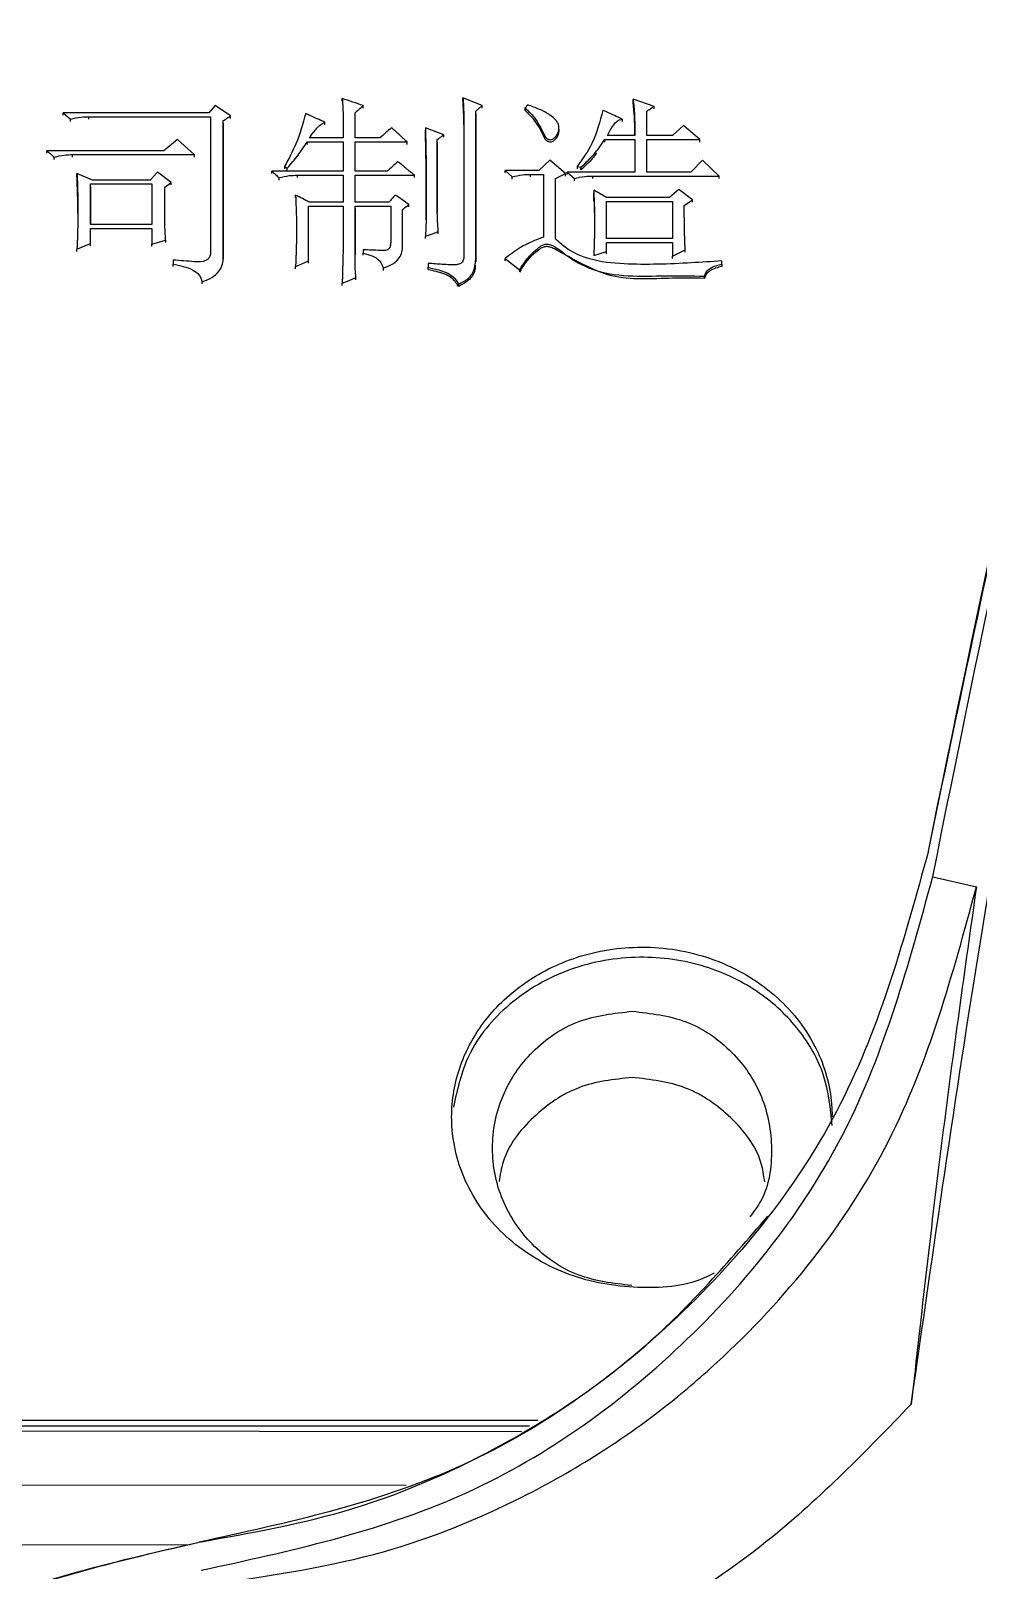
# Model space of a CAD drawing. Header units: millimetres. Extents: x 2003 to 4439, y 563 to 2285.
# Drawn here: x 2538.38 to 2549.59, y 2044.5 to 2062.71 of the extents above; entities that cross this region are included whole.
import ezdxf

# ---------------------------------------------------------------- set-up
doc = ezdxf.new("R2010")
doc.units = ezdxf.units.MM

msp = doc.modelspace()

# ---------------------------------------------------------------- linework, layer by layer
at = {"color": 7, "linetype": 'Continuous', "lineweight": 25}
for p, q in [((2540.563, 2061.827), (2540.487, 2061.743)), ((2540.746, 2061.706), (2540.563, 2061.827)), ((2542.066, 2061.881), (2542.066, 2061.911)), ((2542.315, 2061.797), (2542.315, 2061.827)), ((2543.721, 2061.827), (2543.494, 2061.92)), ((2543.494, 2061.891), (2543.494, 2061.92)), ((2543.646, 2061.762), (2543.721, 2061.827)), ((2543.721, 2061.797), (2543.721, 2061.827)), ((2544.262, 2061.836), (2544.23, 2061.799)), ((2544.23, 2061.769), (2544.23, 2061.799)), ((2545.755, 2061.818), (2545.506, 2061.902)), ((2545.506, 2061.872), (2545.506, 2061.902)), ((2545.755, 2061.788), (2545.755, 2061.818)), ((2538.767, 2061.743), (2538.853, 2061.668)), ((2540.487, 2061.743), (2538.767, 2061.743)), ((2538.767, 2061.713), (2538.767, 2061.743)), ((2538.853, 2061.639), (2538.853, 2061.668)), ((2539.07, 2061.696), (2540.509, 2061.696)), ((2539.07, 2061.667), (2539.07, 2061.696)), ((2540.509, 2061.696), (2540.509, 2060.083)), ((2540.66, 2060.036), (2540.66, 2061.649)), ((2540.66, 2061.62), (2540.66, 2061.649)), ((2540.66, 2061.62), (2540.66, 2060.009)), ((2540.746, 2061.676), (2540.746, 2061.706)), ((2541.861, 2061.601), (2541.861, 2061.631)), ((2542.218, 2061.444), (2542.218, 2061.743)), ((2542.218, 2061.713), (2542.218, 2061.743)), ((2543.505, 2061.631), (2543.505, 2060.046)), ((2543.505, 2061.631), (2543.505, 2061.601)), ((2543.646, 2060.008), (2543.646, 2061.762)), ((2543.646, 2061.732), (2543.646, 2061.762)), ((2543.646, 2061.732), (2543.646, 2059.98)), ((2545.376, 2061.668), (2545.376, 2061.639)), ((2545.668, 2061.472), (2545.668, 2061.762)), ((2545.668, 2061.732), (2545.668, 2061.762)), ((2542.077, 2061.444), (2541.677, 2061.444)), ((2542.077, 2061.584), (2542.077, 2061.444)), ((2542.077, 2061.584), (2542.077, 2061.555)), ((2542.51, 2061.444), (2542.218, 2061.444)), ((2543.267, 2061.481), (2543.051, 2061.565)), ((2543.051, 2061.565), (2543.051, 2061.536)), ((2543.267, 2061.452), (2543.267, 2061.481)), ((2544.629, 2061.567), (2544.629, 2061.576)), ((2544.629, 2061.547), (2544.629, 2061.558)), ((2545.528, 2061.472), (2545.203, 2061.472)), ((2545.971, 2061.472), (2545.668, 2061.472)), ((2546.101, 2061.593), (2545.971, 2061.472)), ((2546.296, 2061.425), (2546.101, 2061.593)), ((2539.957, 2061.294), (2538.572, 2061.294)), ((2538.572, 2061.265), (2538.572, 2061.294)), ((2538.875, 2061.247), (2540.314, 2061.247)), ((2538.875, 2061.218), (2538.875, 2061.247)), ((2540.119, 2061.425), (2539.957, 2061.294)), ((2540.314, 2061.247), (2540.119, 2061.425)), ((2540.314, 2061.247), (2540.314, 2061.218)), ((2541.655, 2061.397), (2542.077, 2061.397)), ((2542.077, 2061.397), (2542.077, 2061.05)), ((2542.218, 2061.397), (2542.834, 2061.397)), ((2542.218, 2061.05), (2542.218, 2061.397)), ((2542.218, 2061.368), (2542.218, 2061.397)), ((2542.834, 2061.368), (2542.834, 2061.397)), ((2543.191, 2060.553), (2543.191, 2061.425)), ((2543.191, 2061.396), (2543.191, 2061.425)), ((2543.191, 2061.396), (2543.191, 2060.553)), ((2545.171, 2061.425), (2545.528, 2061.425)), ((2545.171, 2061.396), (2545.171, 2061.425)), ((2545.528, 2061.425), (2545.528, 2061.041)), ((2545.668, 2061.425), (2546.296, 2061.425)), ((2545.668, 2061.041), (2545.668, 2061.425)), ((2545.668, 2061.396), (2545.668, 2061.425)), ((2546.296, 2061.396), (2546.296, 2061.425)), ((2538.659, 2061.19), (2538.659, 2061.219)), ((2541.385, 2061.107), (2541.417, 2061.088)), ((2541.385, 2061.107), (2541.385, 2061.078)), ((2541.417, 2061.059), (2541.417, 2061.088)), ((2544.522, 2061.182), (2544.392, 2061.06)), ((2544.706, 2061.022), (2544.522, 2061.182)), ((2544.846, 2061.107), (2544.89, 2061.097)), ((2544.846, 2061.107), (2544.846, 2061.078)), ((2544.89, 2061.069), (2544.89, 2061.097)), ((2546.328, 2061.182), (2546.188, 2061.041)), ((2546.523, 2060.994), (2546.328, 2061.182)), ((2539.113, 2060.947), (2538.929, 2061.022)), ((2538.929, 2060.993), (2538.929, 2061.022)), ((2539.091, 2060.9), (2539.816, 2060.9)), ((2539.091, 2060.422), (2539.091, 2060.9)), ((2539.091, 2060.872), (2539.091, 2060.9)), ((2539.795, 2060.947), (2539.113, 2060.947)), ((2539.881, 2061.041), (2539.795, 2060.947)), ((2539.816, 2060.9), (2539.816, 2060.422)), ((2540.043, 2060.919), (2539.881, 2061.041)), ((2539.968, 2060.863), (2540.043, 2060.919)), ((2540.043, 2060.891), (2540.043, 2060.919)), ((2542.077, 2061.05), (2541.233, 2061.05)), ((2541.233, 2061.022), (2541.233, 2061.05)), ((2541.32, 2060.947), (2541.32, 2060.975)), ((2541.536, 2061.004), (2542.077, 2061.004)), ((2541.536, 2060.975), (2541.536, 2061.004)), ((2542.077, 2061.004), (2542.077, 2060.685)), ((2542.596, 2061.05), (2542.218, 2061.05)), ((2542.218, 2061.004), (2542.921, 2061.004)), ((2542.218, 2060.685), (2542.218, 2061.004)), ((2542.218, 2060.975), (2542.218, 2061.004)), ((2542.921, 2060.975), (2542.921, 2061.004)), ((2543.992, 2061.06), (2544.078, 2060.985)), ((2544.392, 2061.06), (2543.992, 2061.06)), ((2544.078, 2060.956), (2544.078, 2060.985)), ((2544.295, 2061.013), (2544.446, 2061.013)), ((2544.295, 2060.985), (2544.295, 2061.013)), ((2544.446, 2061.013), (2544.446, 2060.271)), ((2544.587, 2060.966), (2544.706, 2061.022)), ((2544.587, 2060.253), (2544.587, 2060.966)), ((2544.587, 2060.938), (2544.587, 2060.966)), ((2544.706, 2060.994), (2544.706, 2061.022)), ((2544.727, 2061.041), (2544.814, 2060.966)), ((2545.528, 2061.041), (2544.727, 2061.041)), ((2544.727, 2061.013), (2544.727, 2061.041)), ((2544.814, 2060.938), (2544.814, 2060.966)), ((2545.03, 2060.994), (2546.523, 2060.994)), ((2545.03, 2060.966), (2545.03, 2060.994)), ((2546.188, 2061.041), (2545.668, 2061.041)), ((2546.523, 2060.966), (2546.523, 2060.994)), ((2539.091, 2060.872), (2539.091, 2060.422)), ((2539.968, 2060.469), (2539.968, 2060.863)), ((2539.968, 2060.835), (2539.968, 2060.863)), ((2541.515, 2060.741), (2541.515, 2060.769)), ((2545.192, 2060.741), (2545.041, 2060.825)), ((2545.041, 2060.825), (2545.041, 2060.797)), ((2545.044, 2060.702), (2545.041, 2060.797)), ((2545.939, 2060.741), (2545.192, 2060.741)), ((2546.047, 2060.835), (2545.939, 2060.741)), ((2546.209, 2060.713), (2546.047, 2060.835)), ((2546.112, 2060.647), (2546.209, 2060.713)), ((2546.209, 2060.685), (2546.209, 2060.713)), ((2541.666, 2060.638), (2542.077, 2060.638)), ((2541.666, 2059.989), (2541.666, 2060.638)), ((2541.666, 2060.61), (2541.666, 2060.638)), ((2542.077, 2060.685), (2541.677, 2060.685)), ((2542.077, 2060.638), (2542.077, 2060.13)), ((2542.618, 2060.685), (2542.218, 2060.685)), ((2542.218, 2060.638), (2542.64, 2060.638)), ((2542.218, 2060.064), (2542.218, 2060.638)), ((2542.218, 2060.61), (2542.218, 2060.638)), ((2542.218, 2060.609), (2542.218, 2060.064)), ((2542.64, 2060.638), (2542.64, 2060.206)), ((2542.78, 2060.149), (2542.78, 2060.6)), ((2542.78, 2060.572), (2542.78, 2060.6)), ((2542.856, 2060.629), (2542.856, 2060.657)), ((2545.192, 2060.694), (2545.971, 2060.694)), ((2545.192, 2060.253), (2545.192, 2060.694)), ((2545.192, 2060.666), (2545.192, 2060.694)), ((2545.971, 2060.694), (2545.971, 2060.253)), ((2539.816, 2060.422), (2539.091, 2060.422)), ((2539.091, 2060.375), (2539.816, 2060.375)), ((2539.091, 2060.196), (2539.091, 2060.375)), ((2539.091, 2060.347), (2539.091, 2060.375)), ((2539.816, 2060.375), (2539.816, 2060.187)), ((2543.061, 2060.478), (2543.051, 2060.281)), ((2543.202, 2060.31), (2543.202, 2060.337)), ((2538.929, 2060.13), (2539.091, 2060.196)), ((2539.091, 2060.169), (2539.091, 2060.196)), ((2539.816, 2060.187), (2539.978, 2060.234)), ((2539.816, 2060.16), (2539.816, 2060.187)), ((2539.978, 2060.234), (2539.978, 2060.207)), ((2543.051, 2060.254), (2543.051, 2060.281)), ((2545.971, 2060.253), (2545.192, 2060.253)), ((2545.192, 2060.206), (2545.971, 2060.206)), ((2545.192, 2060.102), (2545.192, 2060.206)), ((2545.192, 2060.179), (2545.192, 2060.206)), ((2545.971, 2060.206), (2545.971, 2060.046)), ((2538.929, 2060.103), (2538.929, 2060.13)), ((2540.065, 2059.999), (2540.065, 2059.952)), ((2540.66, 2060.009), (2540.66, 2060.036)), ((2541.666, 2059.962), (2541.666, 2059.989)), ((2542.315, 2060.121), (2542.315, 2060.083)), ((2542.315, 2060.056), (2542.315, 2060.083)), ((2542.78, 2060.122), (2542.78, 2060.149)), ((2543.646, 2059.981), (2543.646, 2060.008)), ((2543.992, 2060.017), (2544.165, 2059.886)), ((2543.992, 2059.991), (2543.992, 2060.017)), ((2545.041, 2060.055), (2545.192, 2060.102)), ((2545.192, 2060.075), (2545.192, 2060.102)), ((2545.971, 2060.046), (2546.123, 2060.121)), ((2545.971, 2060.019), (2545.971, 2060.046)), ((2546.123, 2060.094), (2546.123, 2060.121)), ((2546.555, 2059.952), (2546.555, 2059.989)), ((2546.555, 2059.963), (2546.555, 2059.989)), ((2540.065, 2059.925), (2540.065, 2059.952)), ((2541.515, 2059.897), (2541.515, 2059.923)), ((2542.228, 2059.765), (2542.228, 2059.792)), ((2542.553, 2059.878), (2542.553, 2059.905)), ((2543.083, 2059.961), (2543.083, 2059.914)), ((2543.083, 2059.887), (2543.083, 2059.914)), ((2543.643, 2059.914), (2543.643, 2059.941)), ((2544.165, 2059.886), (2544.165, 2059.859)), ((2546.35, 2059.784), (2546.35, 2059.81)), ((2546.555, 2059.952), (2546.555, 2059.925)), ((2540.411, 2059.718), (2540.411, 2059.744)), ((2542.066, 2059.699), (2542.066, 2059.726)), ((2543.44, 2059.689), (2543.44, 2059.716)), ((2548.999, 2053.007), (2548.999, 2053.006)), ((2549.05, 2052.702), (2549.567, 2052.583)), ((2507.451, 2046.193), (2544.188, 2046.142)), ((2508.611, 2046.274), (2544.38, 2046.275)), ((2544.281, 2046.206), (2508.611, 2046.206)), ((2542.821, 2045.501), (2507.438, 2045.55)), ((2540.26, 2044.798), (2507.437, 2044.843)), ((2540.373, 2044.832), (2540.373, 2044.832))]:
    msp.add_line(p, q, dxfattribs=at)
at = {"color": 7, "linetype": 'Continuous', "lineweight": 25, "flags": 128}
for points in [[(2544.627, 2061.546), (2544.63, 2061.529), (2544.622, 2061.482), (2544.596, 2061.437), (2544.557, 2061.402), (2544.539, 2061.395), (2544.52, 2061.395), (2544.499, 2061.402), (2544.476, 2061.42), (2544.459, 2061.444), (2544.401, 2061.569), (2544.324, 2061.673), (2544.23, 2061.769), (2544.23, 2061.769)], [(2541.655, 2061.368), (2541.655, 2061.375), (2541.655, 2061.383), (2541.655, 2061.397)], [(2543.992, 2061.031), (2543.992, 2061.045), (2543.992, 2061.06)], [(2543.051, 2060.281), (2543.097, 2060.298), (2543.144, 2060.316), (2543.202, 2060.337)], [(2541.515, 2059.923), (2541.59, 2059.956), (2541.666, 2059.989)], [(2542.066, 2059.726), (2542.147, 2059.759), (2542.228, 2059.792)]]:
    msp.add_lwpolyline(points, dxfattribs=at)
at = {"color": 7, "linetype": 'Continuous', "lineweight": 25}
for points in [[(2548.796, 2046.464), (2549.32, 2050.115), (2550.368, 2057.419), (2553.488, 2068.062), (2557.696, 2078.305), (2563.051, 2088.006), (2569.456, 2097.045), (2576.837, 2105.307), (2585.099, 2112.688), (2594.139, 2119.093), (2603.839, 2124.448), (2614.082, 2128.656), (2624.725, 2131.776), (2632.029, 2132.824), (2635.68, 2133.348)], [(2548.999, 2053.006), (2549.685, 2056.301), (2551.058, 2062.889), (2554.379, 2072.441), (2558.583, 2081.625), (2563.718, 2090.328), (2569.708, 2098.464), (2576.495, 2105.949), (2584.009, 2112.705), (2592.171, 2118.659), (2600.896, 2123.757), (2610.097, 2127.922), (2619.663, 2131.202), (2626.258, 2132.546), (2629.555, 2133.219)], [(2549.05, 2052.702), (2549.638, 2055.616), (2550.814, 2061.444), (2553.566, 2069.938), (2557.014, 2078.167), (2561.214, 2086.038), (2566.059, 2093.539), (2569.833, 2098.132), (2571.721, 2100.429)], [(2548.999, 2053.006), (2548.717, 2051.979), (2548.152, 2049.923), (2546.135, 2047.389), (2543.497, 2045.512), (2541.414, 2045.058), (2540.373, 2044.832)]]:
    msp.add_open_spline(points, degree=3, dxfattribs=at)
for points, knots in [([(2548.999, 2053.007), (2549.605, 2055.963), (2550.805, 2061.811), (2553.572, 2070.236), (2556.933, 2078.22), (2561.343, 2086.479), (2566.027, 2093.775), (2569.829, 2098.184), (2571.243, 2099.824)], [0, 0, 0, 0, 0.1724649, 0.3411658, 0.5061024, 0.6672745, 0.8762679, 1, 1, 1, 1]), ([(2542.066, 2061.911), (2542.069, 2061.872), (2542.075, 2061.799), (2542.077, 2061.689), (2542.077, 2061.619), (2542.077, 2061.584)], [0, 0, 0, 0, 0.356505, 0.678169, 1, 1, 1, 1]), ([(2542.315, 2061.827), (2542.274, 2061.841), (2542.191, 2061.869), (2542.108, 2061.897), (2542.066, 2061.911)], [0, 0, 0, 0, 0.499999, 1, 1, 1, 1]), ([(2542.218, 2061.743), (2542.234, 2061.757), (2542.266, 2061.785), (2542.299, 2061.813), (2542.315, 2061.827)], [0, 0, 0, 0, 0.500001, 1, 1, 1, 1]), ([(2543.494, 2061.92), (2543.496, 2061.888), (2543.501, 2061.824), (2543.504, 2061.727), (2543.505, 2061.663), (2543.505, 2061.631)], [0, 0, 0, 0, 0.335205, 0.667529, 1, 1, 1, 1]), ([(2543.505, 2061.601), (2543.505, 2061.634), (2543.504, 2061.698), (2543.5, 2061.794), (2543.496, 2061.858), (2543.494, 2061.89)], [0, 0, 0, 0, 0.335659, 0.667726, 1, 1, 1, 1]), ([(2544.23, 2061.799), (2544.267, 2061.764), (2544.363, 2061.673), (2544.424, 2061.544), (2544.467, 2061.458), (2544.486, 2061.439), (2544.505, 2061.427), (2544.527, 2061.423), (2544.547, 2061.426), (2544.573, 2061.44), (2544.601, 2061.469), (2544.626, 2061.512), (2544.633, 2061.564), (2544.623, 2061.614), (2544.587, 2061.668), (2544.512, 2061.728), (2544.398, 2061.786), (2544.308, 2061.819), (2544.262, 2061.836)], [0, 0, 0, 0, 0.132576, 0.339199, 0.368942, 0.383766, 0.408891, 0.423884, 0.438973, 0.459319, 0.498147, 0.542368, 0.587069, 0.63299, 0.675109, 0.75468, 0.876186, 1, 1, 1, 1]), ([(2545.506, 2061.902), (2545.506, 2061.899), (2545.507, 2061.894), (2545.508, 2061.886), (2545.509, 2061.877), (2545.51, 2061.871), (2545.511, 2061.864), (2545.512, 2061.857), (2545.513, 2061.85), (2545.514, 2061.841), (2545.517, 2061.812), (2545.521, 2061.761), (2545.523, 2061.712), (2545.524, 2061.683), (2545.524, 2061.675), (2545.525, 2061.669), (2545.525, 2061.662), (2545.525, 2061.656), (2545.525, 2061.648), (2545.525, 2061.642), (2545.526, 2061.636), (2545.526, 2061.63), (2545.526, 2061.622), (2545.526, 2061.615), (2545.526, 2061.609), (2545.526, 2061.602), (2545.526, 2061.596), (2545.526, 2061.589), (2545.527, 2061.583), (2545.527, 2061.575), (2545.527, 2061.569), (2545.527, 2061.562), (2545.527, 2061.555), (2545.527, 2061.548), (2545.527, 2061.542), (2545.527, 2061.534), (2545.527, 2061.528), (2545.527, 2061.521), (2545.527, 2061.515), (2545.527, 2061.507), (2545.528, 2061.501), (2545.528, 2061.493), (2545.528, 2061.487), (2545.528, 2061.48), (2545.528, 2061.475), (2545.528, 2061.472)], [0, 0, 0, 0, 0.019051, 0.038103, 0.057154, 0.076206, 0.085731, 0.104783, 0.123834, 0.13336, 0.171464, 0.32391, 0.492832, 0.513945, 0.524502, 0.545616, 0.556172, 0.577286, 0.587843, 0.608956, 0.619513, 0.63007, 0.651184, 0.672297, 0.682854, 0.693411, 0.714524, 0.725081, 0.746195, 0.756752, 0.777865, 0.788422, 0.809536, 0.820093, 0.841206, 0.851763, 0.872877, 0.883433, 0.904547, 0.915104, 0.936217, 0.946774, 0.967888, 0.978445, 1, 1, 1, 1]), ([(2545.527, 2061.472), (2545.527, 2061.506), (2545.526, 2061.584), (2545.523, 2061.717), (2545.512, 2061.816), (2545.506, 2061.872)], [0, 0, 0, 0, 0.254107, 0.581877, 1, 1, 1, 1]), ([(2545.668, 2061.762), (2545.683, 2061.771), (2545.712, 2061.79), (2545.74, 2061.808), (2545.755, 2061.818)], [0, 0, 0, 0, 0.499999, 1, 1, 1, 1]), ([(2538.853, 2061.668), (2538.893, 2061.677), (2538.964, 2061.694), (2539.038, 2061.696), (2539.07, 2061.696)], [0, 0, 0, 0, 0.558835, 1, 1, 1, 1]), ([(2540.66, 2061.649), (2540.674, 2061.659), (2540.703, 2061.678), (2540.732, 2061.696), (2540.746, 2061.706)], [0, 0, 0, 0, 0.4999996, 1, 1, 1, 1]), ([(2541.634, 2061.734), (2541.6, 2061.613), (2541.54, 2061.395), (2541.432, 2061.195), (2541.385, 2061.107)], [0, 0, 0, 0, 0.557381, 1, 1, 1, 1]), ([(2541.861, 2061.631), (2541.83, 2061.645), (2541.777, 2061.669), (2541.701, 2061.703), (2541.656, 2061.723), (2541.634, 2061.734)], [0, 0, 0, 0, 0.401772, 0.700886, 1, 1, 1, 1]), ([(2541.677, 2061.444), (2541.694, 2061.468), (2541.722, 2061.508), (2541.766, 2061.56), (2541.807, 2061.602), (2541.843, 2061.621), (2541.861, 2061.631)], [0, 0, 0, 0, 0.335639, 0.554348, 0.775254, 1, 1, 1, 1]), ([(2545.149, 2061.771), (2545.115, 2061.639), (2545.053, 2061.401), (2544.91, 2061.197), (2544.846, 2061.107)], [0, 0, 0, 0, 0.555082, 1, 1, 1, 1]), ([(2545.376, 2061.668), (2545.346, 2061.682), (2545.293, 2061.706), (2545.217, 2061.74), (2545.172, 2061.761), (2545.149, 2061.771)], [0, 0, 0, 0, 0.40179, 0.700895, 1, 1, 1, 1]), ([(2545.203, 2061.472), (2545.225, 2061.516), (2545.256, 2061.577), (2545.316, 2061.647), (2545.356, 2061.661), (2545.376, 2061.668)], [0, 0, 0, 0, 0.55151, 0.77279, 1, 1, 1, 1]), ([(2542.65, 2061.565), (2542.627, 2061.545), (2542.58, 2061.505), (2542.533, 2061.464), (2542.51, 2061.444)], [0, 0, 0, 0, 0.5, 1, 1, 1, 1]), ([(2542.834, 2061.397), (2542.804, 2061.425), (2542.742, 2061.481), (2542.681, 2061.537), (2542.65, 2061.565)], [0, 0, 0, 0, 0.5, 1, 1, 1, 1]), ([(2543.051, 2061.565), (2543.051, 2061.555), (2543.051, 2061.539), (2543.052, 2061.518), (2543.052, 2061.503), (2543.052, 2061.487), (2543.053, 2061.471), (2543.053, 2061.456), (2543.053, 2061.44), (2543.054, 2061.424), (2543.054, 2061.409), (2543.054, 2061.393), (2543.055, 2061.372), (2543.055, 2061.351), (2543.056, 2061.33), (2543.056, 2061.314), (2543.056, 2061.299), (2543.057, 2061.283), (2543.057, 2061.262), (2543.057, 2061.241), (2543.058, 2061.22), (2543.058, 2061.199), (2543.059, 2061.163), (2543.059, 2061.089), (2543.06, 2061.016), (2543.06, 2060.953), (2543.06, 2060.927), (2543.061, 2060.906), (2543.061, 2060.89), (2543.061, 2060.874), (2543.061, 2060.859), (2543.061, 2060.843), (2543.061, 2060.827), (2543.061, 2060.811), (2543.061, 2060.796), (2543.061, 2060.78), (2543.061, 2060.764), (2543.061, 2060.743), (2543.061, 2060.722), (2543.061, 2060.701), (2543.061, 2060.686), (2543.061, 2060.67), (2543.061, 2060.654), (2543.061, 2060.638), (2543.061, 2060.623), (2543.061, 2060.61), (2543.061, 2060.599), (2543.061, 2060.591), (2543.061, 2060.583), (2543.061, 2060.575), (2543.061, 2060.568), (2543.061, 2060.56), (2543.061, 2060.552), (2543.061, 2060.544), (2543.061, 2060.536), (2543.061, 2060.526), (2543.061, 2060.515), (2543.061, 2060.505), (2543.061, 2060.497), (2543.061, 2060.488), (2543.061, 2060.482), (2543.061, 2060.478)], [0, 0, 0, 0, 0.028913, 0.04337, 0.057826, 0.072283, 0.08674, 0.101196, 0.115653, 0.13011, 0.144566, 0.159023, 0.173479, 0.202393, 0.216849, 0.231306, 0.245763, 0.260219, 0.274676, 0.303589, 0.318046, 0.332502, 0.361416, 0.419242, 0.534896, 0.563809, 0.592722, 0.607179, 0.621635, 0.636092, 0.650548, 0.665005, 0.679462, 0.693918, 0.708375, 0.722832, 0.737288, 0.751745, 0.780658, 0.795115, 0.809571, 0.824028, 0.838485, 0.852941, 0.867398, 0.881854, 0.889083, 0.896311, 0.903539, 0.910768, 0.917996, 0.925224, 0.932453, 0.939681, 0.946909, 0.954138, 0.968594, 0.975822, 0.983051, 0.990279, 1, 1, 1, 1]), ([(2543.061, 2060.477), (2543.061, 2060.552), (2543.061, 2060.766), (2543.06, 2061.119), (2543.054, 2061.397), (2543.051, 2061.536)], [0, 0, 0, 0, 0.211658, 0.605797, 1, 1, 1, 1]), ([(2543.191, 2061.425), (2543.198, 2061.43), (2543.213, 2061.441), (2543.239, 2061.46), (2543.257, 2061.474), (2543.267, 2061.481)], [0, 0, 0, 0, 0.25, 0.624999, 1, 1, 1, 1]), ([(2538.572, 2061.294), (2538.585, 2061.283), (2538.605, 2061.265), (2538.634, 2061.24), (2538.651, 2061.226), (2538.659, 2061.219)], [0, 0, 0, 0, 0.428348, 0.714171, 1, 1, 1, 1]), ([(2538.659, 2061.219), (2538.699, 2061.228), (2538.77, 2061.245), (2538.843, 2061.247), (2538.875, 2061.247)], [0, 0, 0, 0, 0.558839, 1, 1, 1, 1]), ([(2541.417, 2061.088), (2541.439, 2061.113), (2541.482, 2061.164), (2541.563, 2061.266), (2541.619, 2061.345), (2541.655, 2061.397)], [0, 0, 0, 0, 0.254915, 0.509864, 1, 1, 1, 1]), ([(2544.89, 2061.097), (2544.949, 2061.154), (2545.055, 2061.254), (2545.136, 2061.373), (2545.171, 2061.425)], [0, 0, 0, 0, 0.563281, 1, 1, 1, 1]), ([(2545.072, 2061.264), (2545.057, 2061.243), (2545.005, 2061.171), (2544.938, 2061.111), (2544.89, 2061.068)], [0, 0, 0, 0, 0.281385, 1, 1, 1, 1]), ([(2542.726, 2061.163), (2542.704, 2061.144), (2542.661, 2061.107), (2542.618, 2061.069), (2542.596, 2061.05)], [0, 0, 0, 0, 0.5, 1, 1, 1, 1]), ([(2542.921, 2061.004), (2542.888, 2061.03), (2542.823, 2061.083), (2542.759, 2061.136), (2542.726, 2061.163)], [0, 0, 0, 0, 0.5, 1, 1, 1, 1]), ([(2538.929, 2061.022), (2538.931, 2060.991), (2538.933, 2060.944), (2538.935, 2060.888), (2538.936, 2060.863), (2538.936, 2060.851), (2538.936, 2060.845), (2538.936, 2060.839), (2538.937, 2060.831), (2538.937, 2060.821), (2538.937, 2060.809), (2538.938, 2060.786), (2538.939, 2060.735), (2538.941, 2060.656), (2538.941, 2060.561), (2538.94, 2060.494), (2538.939, 2060.454), (2538.939, 2060.442), (2538.939, 2060.43), (2538.939, 2060.419), (2538.938, 2060.403), (2538.938, 2060.387), (2538.937, 2060.371), (2538.937, 2060.347), (2538.936, 2060.32), (2538.935, 2060.292), (2538.935, 2060.276), (2538.934, 2060.264), (2538.934, 2060.249), (2538.933, 2060.233), (2538.932, 2060.217), (2538.932, 2060.205), (2538.932, 2060.193), (2538.931, 2060.181), (2538.931, 2060.167), (2538.93, 2060.15), (2538.929, 2060.137), (2538.929, 2060.13)], [0, 0, 0, 0, 0.106229, 0.159343, 0.1859, 0.19254, 0.199179, 0.205818, 0.212458, 0.225736, 0.239015, 0.252293, 0.305408, 0.411639, 0.51787, 0.6241, 0.637379, 0.650658, 0.663936, 0.677215, 0.690493, 0.717051, 0.730329, 0.743608, 0.796722, 0.823279, 0.836558, 0.849837, 0.863115, 0.889672, 0.902951, 0.91623, 0.929508, 0.942787, 0.956065, 0.978033, 1, 1, 1, 1]), ([(2538.941, 2060.554), (2538.941, 2060.56), (2538.94, 2060.597), (2538.939, 2060.666), (2538.936, 2060.806), (2538.932, 2060.916), (2538.929, 2060.993)], [0, 0, 0, 0, 0.0372504, 0.252924, 0.4685964, 1, 1, 1, 1]), ([(2541.233, 2061.05), (2541.248, 2061.038), (2541.277, 2061.013), (2541.305, 2060.988), (2541.32, 2060.975)], [0, 0, 0, 0, 0.5, 1, 1, 1, 1]), ([(2541.32, 2060.975), (2541.36, 2060.985), (2541.431, 2061.001), (2541.504, 2061.003), (2541.536, 2061.004)], [0, 0, 0, 0, 0.558835, 1, 1, 1, 1]), ([(2544.078, 2060.985), (2544.118, 2060.994), (2544.189, 2061.011), (2544.262, 2061.012), (2544.295, 2061.013)], [0, 0, 0, 0, 0.558835, 1, 1, 1, 1]), ([(2544.814, 2060.966), (2544.854, 2060.975), (2544.925, 2060.992), (2544.998, 2060.994), (2545.03, 2060.994)], [0, 0, 0, 0, 0.558835, 1, 1, 1, 1]), ([(2541.515, 2060.769), (2541.515, 2060.765), (2541.515, 2060.756), (2541.516, 2060.745), (2541.516, 2060.736), (2541.516, 2060.728), (2541.517, 2060.719), (2541.517, 2060.71), (2541.517, 2060.701), (2541.518, 2060.693), (2541.518, 2060.684), (2541.518, 2060.675), (2541.519, 2060.666), (2541.519, 2060.658), (2541.519, 2060.649), (2541.52, 2060.64), (2541.52, 2060.632), (2541.52, 2060.623), (2541.521, 2060.614), (2541.521, 2060.605), (2541.521, 2060.597), (2541.522, 2060.588), (2541.522, 2060.579), (2541.522, 2060.57), (2541.523, 2060.559), (2541.523, 2060.546), (2541.524, 2060.52), (2541.526, 2060.428), (2541.526, 2060.323), (2541.524, 2060.227), (2541.524, 2060.196), (2541.523, 2060.174), (2541.523, 2060.156), (2541.522, 2060.139), (2541.522, 2060.121), (2541.521, 2060.104), (2541.521, 2060.086), (2541.52, 2060.073), (2541.52, 2060.062), (2541.519, 2060.053), (2541.519, 2060.045), (2541.519, 2060.036), (2541.518, 2060.025), (2541.518, 2060.016), (2541.518, 2060.005), (2541.517, 2059.997), (2541.517, 2059.986), (2541.517, 2059.977), (2541.516, 2059.968), (2541.516, 2059.959), (2541.516, 2059.95), (2541.515, 2059.942), (2541.515, 2059.933), (2541.515, 2059.927), (2541.515, 2059.923)], [0, 0, 0, 0, 0.0155282, 0.0310565, 0.0388207, 0.0465848, 0.0621132, 0.0698773, 0.0776415, 0.0931698, 0.1009339, 0.1086981, 0.1242264, 0.1319906, 0.1397547, 0.155283, 0.1630472, 0.1708114, 0.1863397, 0.1941038, 0.201868, 0.2173963, 0.2251605, 0.2329246, 0.2484529, 0.2639813, 0.2795096, 0.3416232, 0.5901063, 0.6522198, 0.6832764, 0.6988047, 0.7298614, 0.7453897, 0.7609181, 0.7919748, 0.8075031, 0.8230314, 0.8385597, 0.8463239, 0.854088, 0.8696163, 0.8773805, 0.8929088, 0.900673, 0.9162013, 0.9239654, 0.9394937, 0.9472579, 0.9550221, 0.9705504, 0.9783145, 0.9860787, 1, 1, 1, 1]), ([(2541.677, 2060.685), (2541.65, 2060.699), (2541.596, 2060.727), (2541.542, 2060.755), (2541.515, 2060.769)], [0, 0, 0, 0, 0.5, 1, 1, 1, 1]), ([(2542.694, 2060.769), (2542.681, 2060.755), (2542.656, 2060.727), (2542.631, 2060.699), (2542.618, 2060.685)], [0, 0, 0, 0, 0.5000001, 1, 1, 1, 1]), ([(2542.856, 2060.657), (2542.829, 2060.675), (2542.775, 2060.713), (2542.721, 2060.75), (2542.694, 2060.769)], [0, 0, 0, 0, 0.499999, 1, 1, 1, 1]), ([(2545.041, 2060.825), (2545.045, 2060.733), (2545.051, 2060.594), (2545.053, 2060.337), (2545.046, 2060.173), (2545.041, 2060.055)], [0, 0, 0, 0, 0.360824, 0.541241, 1, 1, 1, 1]), ([(2545.044, 2060.706), (2545.047, 2060.62), (2545.051, 2060.485), (2545.05, 2060.32), (2545.047, 2060.207), (2545.045, 2060.165), (2545.045, 2060.139)], [0, 0, 0, 0, 0.458446, 0.721932, 0.829459, 1, 1, 1, 1]), ([(2542.78, 2060.6), (2542.793, 2060.61), (2542.818, 2060.628), (2542.843, 2060.647), (2542.856, 2060.657)], [0, 0, 0, 0, 0.5, 1, 1, 1, 1]), ([(2543.202, 2060.337), (2543.201, 2060.356), (2543.198, 2060.393), (2543.194, 2060.465), (2543.192, 2060.519), (2543.191, 2060.553)], [0, 0, 0, 0, 0.260299, 0.520606, 1, 1, 1, 1]), ([(2546.123, 2060.121), (2546.123, 2060.124), (2546.122, 2060.129), (2546.122, 2060.137), (2546.122, 2060.145), (2546.121, 2060.153), (2546.121, 2060.161), (2546.121, 2060.169), (2546.12, 2060.177), (2546.12, 2060.185), (2546.12, 2060.193), (2546.12, 2060.201), (2546.119, 2060.209), (2546.119, 2060.217), (2546.119, 2060.225), (2546.118, 2060.233), (2546.118, 2060.241), (2546.118, 2060.249), (2546.117, 2060.257), (2546.117, 2060.265), (2546.117, 2060.273), (2546.117, 2060.281), (2546.116, 2060.289), (2546.116, 2060.297), (2546.116, 2060.305), (2546.116, 2060.313), (2546.115, 2060.321), (2546.115, 2060.329), (2546.115, 2060.337), (2546.115, 2060.345), (2546.115, 2060.353), (2546.114, 2060.361), (2546.114, 2060.369), (2546.114, 2060.377), (2546.114, 2060.385), (2546.114, 2060.393), (2546.114, 2060.401), (2546.114, 2060.412), (2546.113, 2060.423), (2546.113, 2060.433), (2546.113, 2060.441), (2546.113, 2060.449), (2546.113, 2060.457), (2546.113, 2060.465), (2546.113, 2060.473), (2546.113, 2060.481), (2546.113, 2060.489), (2546.113, 2060.497), (2546.112, 2060.505), (2546.112, 2060.513), (2546.112, 2060.521), (2546.112, 2060.529), (2546.112, 2060.537), (2546.112, 2060.545), (2546.112, 2060.553), (2546.112, 2060.561), (2546.112, 2060.569), (2546.112, 2060.578), (2546.112, 2060.586), (2546.112, 2060.594), (2546.112, 2060.602), (2546.112, 2060.61), (2546.112, 2060.618), (2546.112, 2060.626), (2546.112, 2060.635), (2546.112, 2060.643), (2546.112, 2060.647)], [0, 0, 0, 0, 0.015218, 0.030436, 0.045654, 0.060873, 0.076091, 0.091309, 0.106527, 0.121745, 0.136964, 0.152182, 0.1674, 0.182618, 0.197836, 0.213054, 0.228273, 0.243491, 0.258709, 0.273927, 0.289145, 0.304364, 0.319582, 0.3348, 0.350018, 0.365236, 0.380454, 0.395673, 0.410891, 0.426109, 0.441327, 0.456545, 0.471764, 0.486982, 0.5022, 0.517418, 0.532636, 0.547854, 0.578291, 0.593509, 0.608727, 0.623945, 0.639163, 0.654382, 0.6696, 0.684818, 0.700036, 0.715254, 0.730473, 0.745691, 0.760909, 0.776127, 0.791345, 0.806563, 0.821782, 0.837, 0.852218, 0.867436, 0.882654, 0.897873, 0.913091, 0.928309, 0.943527, 0.958745, 0.973963, 1, 1, 1, 1]), ([(2539.978, 2060.234), (2539.976, 2060.266), (2539.972, 2060.322), (2539.969, 2060.4), (2539.968, 2060.446), (2539.968, 2060.469)], [0, 0, 0, 0, 0.415965, 0.707929, 1, 1, 1, 1]), ([(2542.64, 2060.206), (2542.639, 2060.192), (2542.638, 2060.164), (2542.617, 2060.121), (2542.565, 2060.109), (2542.466, 2060.116), (2542.382, 2060.119), (2542.315, 2060.121)], [0, 0, 0, 0, 0.111188, 0.223572, 0.352358, 0.48582, 1, 1, 1, 1]), ([(2544.446, 2060.271), (2544.353, 2060.235), (2544.189, 2060.171), (2544.052, 2060.064), (2543.992, 2060.017)], [0, 0, 0, 0, 0.564353, 1, 1, 1, 1]), ([(2544.165, 2059.886), (2544.188, 2059.924), (2544.244, 2060.013), (2544.336, 2060.102), (2544.41, 2060.165), (2544.457, 2060.187), (2544.506, 2060.189), (2544.597, 2060.157), (2544.747, 2060.024), (2545.165, 2059.789), (2545.756, 2059.818), (2546.197, 2059.812), (2546.35, 2059.81)], [0, 0, 0, 0, 0.056836, 0.134509, 0.160695, 0.179209, 0.197944, 0.220552, 0.296631, 0.448407, 0.809043, 1, 1, 1, 1]), ([(2546.35, 2059.783), (2546.224, 2059.785), (2545.86, 2059.791), (2545.22, 2059.736), (2544.782, 2060.028), (2544.529, 2060.155), (2544.481, 2060.162), (2544.432, 2060.15), (2544.324, 2060.073), (2544.224, 2059.976), (2544.173, 2059.874), (2544.165, 2059.858)], [0, 0, 0, 0, 0.157365, 0.456561, 0.768793, 0.792611, 0.81031, 0.828146, 0.854321, 0.976726, 1, 1, 1, 1]), ([(2546.555, 2059.989), (2546.435, 2059.982), (2546.051, 2059.957), (2545.528, 2059.936), (2545.016, 2059.986), (2544.74, 2060.112), (2544.624, 2060.218), (2544.586, 2060.252)], [0, 0, 0, 0, 0.176106, 0.564607, 0.76693, 0.923799, 1, 1, 1, 1]), ([(2540.509, 2060.083), (2540.506, 2060.067), (2540.501, 2060.041), (2540.479, 2060.01), (2540.424, 2059.974), (2540.275, 2059.983), (2540.149, 2059.993), (2540.065, 2059.999)], [0, 0, 0, 0, 0.101198, 0.163077, 0.226913, 0.489011, 1, 1, 1, 1]), ([(2540.411, 2059.744), (2540.45, 2059.758), (2540.526, 2059.786), (2540.611, 2059.86), (2540.654, 2059.949), (2540.658, 2060.007), (2540.66, 2060.036)], [0, 0, 0, 0, 0.291641, 0.573732, 0.788274, 1, 1, 1, 1]), ([(2542.077, 2060.13), (2542.077, 2060.127), (2542.077, 2060.122), (2542.077, 2060.114), (2542.076, 2060.107), (2542.076, 2060.1), (2542.076, 2060.093), (2542.076, 2060.088), (2542.076, 2060.083), (2542.076, 2060.076), (2542.075, 2060.067), (2542.075, 2060.056), (2542.075, 2060.046), (2542.074, 2060.035), (2542.074, 2060.024), (2542.074, 2060.01), (2542.073, 2059.996), (2542.073, 2059.982), (2542.073, 2059.971), (2542.073, 2059.961), (2542.072, 2059.947), (2542.072, 2059.933), (2542.071, 2059.918), (2542.071, 2059.908), (2542.071, 2059.897), (2542.07, 2059.883), (2542.07, 2059.869), (2542.07, 2059.855), (2542.069, 2059.844), (2542.069, 2059.834), (2542.069, 2059.825), (2542.069, 2059.818), (2542.068, 2059.811), (2542.068, 2059.803), (2542.068, 2059.796), (2542.068, 2059.791), (2542.068, 2059.786), (2542.068, 2059.78), (2542.068, 2059.773), (2542.067, 2059.766), (2542.067, 2059.759), (2542.067, 2059.754), (2542.067, 2059.749), (2542.067, 2059.742), (2542.066, 2059.734), (2542.066, 2059.729), (2542.066, 2059.726)], [0, 0, 0, 0, 0.026197, 0.039295, 0.052394, 0.07859, 0.091689, 0.104787, 0.117886, 0.130984, 0.157181, 0.183378, 0.209574, 0.235771, 0.261968, 0.288165, 0.340558, 0.366755, 0.392952, 0.419149, 0.445345, 0.497739, 0.523936, 0.550133, 0.576329, 0.602526, 0.65492, 0.681117, 0.707313, 0.73351, 0.759707, 0.772805, 0.785904, 0.812101, 0.825199, 0.838297, 0.851396, 0.864494, 0.877593, 0.903789, 0.916888, 0.929986, 0.943085, 0.956183, 0.978091, 1, 1, 1, 1]), ([(2542.228, 2059.792), (2542.226, 2059.826), (2542.221, 2059.888), (2542.218, 2059.979), (2542.218, 2060.036), (2542.218, 2060.064)], [0, 0, 0, 0, 0.374547, 0.687197, 1, 1, 1, 1]), ([(2542.315, 2060.083), (2542.351, 2060.073), (2542.409, 2060.057), (2542.484, 2060.019), (2542.528, 2059.965), (2542.545, 2059.925), (2542.553, 2059.905)], [0, 0, 0, 0, 0.350808, 0.573679, 0.788817, 1, 1, 1, 1]), ([(2542.553, 2059.905), (2542.586, 2059.917), (2542.651, 2059.942), (2542.728, 2060.001), (2542.774, 2060.074), (2542.778, 2060.124), (2542.78, 2060.149)], [0, 0, 0, 0, 0.2909058, 0.5738998, 0.7889929, 1, 1, 1, 1]), ([(2543.505, 2060.046), (2543.504, 2060.03), (2543.502, 2060.004), (2543.485, 2059.972), (2543.452, 2059.948), (2543.401, 2059.941), (2543.331, 2059.944), (2543.225, 2059.949), (2543.138, 2059.956), (2543.083, 2059.961)], [0, 0, 0, 0, 0.101022, 0.16229, 0.225577, 0.345591, 0.4673, 0.658589, 1, 1, 1, 1]), ([(2543.44, 2059.716), (2543.475, 2059.732), (2543.543, 2059.763), (2543.634, 2059.862), (2543.641, 2059.953), (2543.646, 2060.008)], [0, 0, 0, 0, 0.292445, 0.57466, 1, 1, 1, 1]), ([(2540.065, 2059.952), (2540.147, 2059.936), (2540.259, 2059.915), (2540.38, 2059.829), (2540.401, 2059.772), (2540.411, 2059.744)], [0, 0, 0, 0, 0.573069, 0.791053, 1, 1, 1, 1]), ([(2543.083, 2059.914), (2543.131, 2059.903), (2543.211, 2059.884), (2543.318, 2059.848), (2543.395, 2059.793), (2543.425, 2059.742), (2543.44, 2059.716)], [0, 0, 0, 0, 0.348257, 0.572012, 0.789055, 1, 1, 1, 1]), ([(2543.44, 2059.689), (2543.415, 2059.728), (2543.372, 2059.794), (2543.268, 2059.838), (2543.177, 2059.865), (2543.114, 2059.879), (2543.083, 2059.886)], [0, 0, 0, 0, 0.327074, 0.548772, 0.773869, 1, 1, 1, 1]), ([(2543.639, 2059.914), (2543.638, 2059.902), (2543.635, 2059.855), (2543.578, 2059.76), (2543.493, 2059.716), (2543.44, 2059.689)], [0, 0, 0, 0, 0.114138, 0.450055, 1, 1, 1, 1]), ([(2546.35, 2059.81), (2546.358, 2059.832), (2546.376, 2059.877), (2546.454, 2059.926), (2546.517, 2059.942), (2546.555, 2059.952)], [0, 0, 0, 0, 0.267154, 0.547116, 1, 1, 1, 1]), ([(2546.555, 2059.924), (2546.506, 2059.911), (2546.437, 2059.894), (2546.368, 2059.835), (2546.356, 2059.8), (2546.35, 2059.783)], [0, 0, 0, 0, 0.572734, 0.790238, 1, 1, 1, 1]), ([(2540.399, 2044.5), (2541.445, 2044.727), (2543.533, 2045.179), (2546.182, 2047.057), (2548.203, 2049.602), (2548.768, 2051.668), (2549.05, 2052.702)], [0, 0, 0, 0, 0.2500652, 0.4994456, 0.7493864, 1, 1, 1, 1]), ([(2540.649, 2044.351), (2541.29, 2044.448), (2542.514, 2044.632), (2543.993, 2045.234), (2545.082, 2045.849), (2545.848, 2046.391), (2547.136, 2047.486), (2548.715, 2049.445), (2549.287, 2051.552), (2549.567, 2052.583)], [0, 0, 0, 0, 0.149059, 0.284486, 0.365253, 0.437407, 0.500452, 0.755467, 1, 1, 1, 1]), ([(2549.567, 2052.583), (2549.43, 2051.612), (2549.157, 2049.678), (2548.916, 2047.532), (2548.796, 2046.464)], [0, 0, 0, 0, 0.502443, 1, 1, 1, 1]), ([(2546.464, 2048.015), (2546.423, 2047.994), (2546.149, 2047.855), (2545.543, 2047.816), (2544.737, 2047.95), (2544.023, 2048.369), (2543.538, 2048.973), (2543.376, 2049.509), (2543.35, 2050.003), (2543.432, 2050.479), (2543.742, 2051.037), (2544.234, 2051.494), (2544.892, 2051.806), (2545.673, 2051.914), (2546.486, 2051.764), (2547.198, 2051.352), (2547.681, 2050.75), (2547.849, 2050.216), (2547.859, 2049.925), (2547.861, 2049.862)], [0, 0, 0, 0, 0.012705, 0.084466, 0.160008, 0.235641, 0.306128, 0.369236, 0.386626, 0.443363, 0.500343, 0.560576, 0.626032, 0.69762, 0.773529, 0.848926, 0.919214, 0.982488, 1, 1, 1, 1]), ([(2547.861, 2049.76), (2547.841, 2049.962), (2547.8, 2050.367), (2547.483, 2050.916), (2547.002, 2051.369), (2546.347, 2051.682), (2545.567, 2051.794), (2544.747, 2051.651), (2544.032, 2051.242), (2543.531, 2050.651), (2543.428, 2050.189), (2543.381, 2049.978)], [0, 0, 0, 0, 0.0944504, 0.189255, 0.2896988, 0.4001421, 0.5217653, 0.6506678, 0.7799033, 0.899662, 1, 1, 1, 1]), ([(2545.49, 2047.868), (2545.273, 2047.894), (2544.835, 2047.944), (2544.287, 2048.328), (2543.927, 2048.866), (2543.802, 2049.496), (2543.928, 2050.127), (2544.294, 2050.664), (2544.845, 2051.041), (2545.281, 2051.089), (2545.497, 2051.113)], [0, 0, 0, 0, 0.1257878, 0.2534987, 0.3763227, 0.4988841, 0.6236524, 0.7475284, 0.8747101, 1, 1, 1, 1]), ([(2545.497, 2051.113), (2545.715, 2051.088), (2546.153, 2051.038), (2546.702, 2050.656), (2547.066, 2050.114), (2547.177, 2049.488), (2547.106, 2048.973), (2546.935, 2048.742), (2546.889, 2048.68)], [0, 0, 0, 0, 0.187724, 0.3784581, 0.5635224, 0.7491956, 0.9325038, 1, 1, 1, 1]), ([(2545.496, 2050.33), (2545.279, 2050.306), (2544.846, 2050.259), (2544.308, 2049.881), (2543.979, 2049.466), (2543.934, 2049.177), (2543.922, 2049.099)], [0, 0, 0, 0, 0.296558, 0.593116, 0.889674, 1, 1, 1, 1]), ([(2547.064, 2049.095), (2547.052, 2049.172), (2547.009, 2049.46), (2546.682, 2049.876), (2546.146, 2050.256), (2545.713, 2050.305), (2545.496, 2050.33)], [0, 0, 0, 0, 0.109326, 0.406217, 0.703109, 1, 1, 1, 1]), ([(2540.373, 2044.832), (2540.99, 2044.942), (2542.248, 2045.166), (2544.042, 2045.968), (2545.737, 2047.11), (2546.64, 2048.155), (2547.1, 2048.687)], [0, 0, 0, 0, 0.235613, 0.480811, 0.735604, 1, 1, 1, 1]), ([(2548.796, 2046.464), (2548.262, 2045.911), (2547.198, 2044.81), (2545.241, 2043.59), (2543.112, 2042.704), (2541.597, 2042.475), (2540.838, 2042.36)], [0, 0, 0, 0, 0.250755, 0.499989, 0.749233, 1, 1, 1, 1]), ([(2532.472, 2035.909), (2532.471, 2035.912), (2532.278, 2036.977), (2532.963, 2039.186), (2534.565, 2041.984), (2537.191, 2044.095), (2539.312, 2044.586), (2540.373, 2044.832)], [0, 0, 0, 0, 0.00073, 0.250548, 0.500365, 0.750183, 1, 1, 1, 1]), ([(2532.47, 2035.918), (2532.524, 2036.664), (2532.616, 2037.919), (2533.353, 2039.971), (2534.737, 2042.121), (2537.218, 2044.112), (2539.343, 2044.597), (2540.373, 2044.832)], [0, 0, 0, 0, 0.1721657, 0.2895759, 0.5005369, 0.7581236, 1, 1, 1, 1])]:
    msp.add_open_spline(points, degree=3, knots=knots, dxfattribs=at)

doc.saveas('drawing.dxf')
